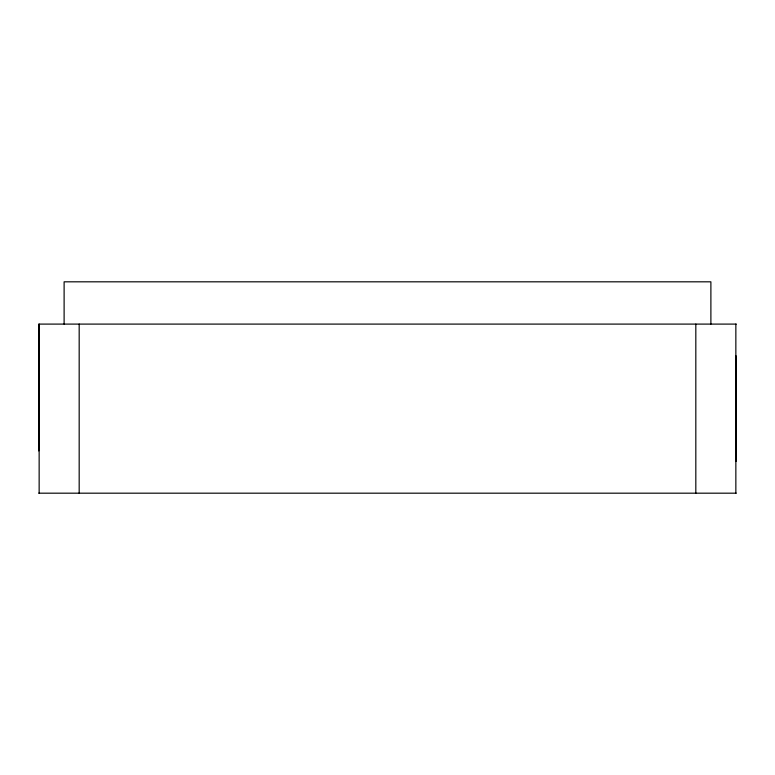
<?xml version="1.0" encoding="UTF-8"?>
<svg xmlns="http://www.w3.org/2000/svg" width="775" height="775" viewBox="0 0 775 775"><rect width="100%" height="100%" fill="white"/><g stroke="black" fill="none" stroke-linecap="round" stroke-linejoin="round"><path stroke-width="1.16" d="M736.25 324.095L38.75 324.095L38.75 450.905M38.75 493.181L736.25 493.181M736.047 355.793L736.047 461.474M735.853 324.095L735.853 493.181M710.888 324.095L710.888 281.819L64.112 281.819L64.112 324.095M695.824 324.095L695.824 493.181M79.176 324.095L79.176 493.181M39.147 324.095L39.147 493.181"/></g></svg>
